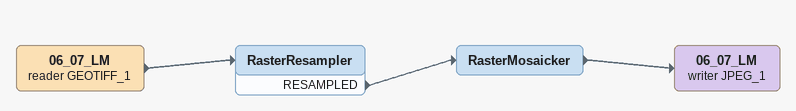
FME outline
06_07_LM (reader GEOTIFF_1)
    -> RasterResampler
RasterResampler
    RESAMPLED -> RasterMosaicker
RasterMosaicker
    -> 06_07_LM (writer JPEG_1)
06_07_LM (writer JPEG_1)
